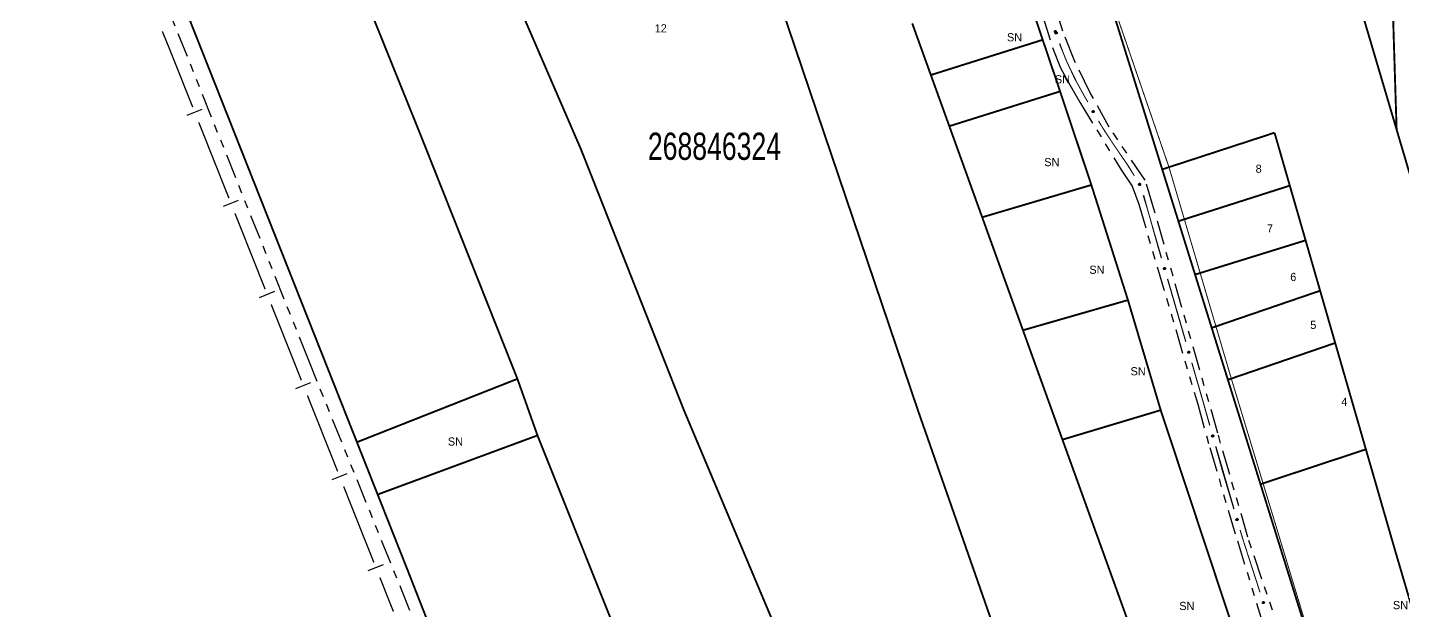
# Model space of a CAD drawing. Extents: x 205807 to 207855, y 4874692 to 4876446.
# Drawn here: x 205819.7 to 206072.4, y 4875767.8 to 4875874.9 of the extents above; entities that cross this region are included whole.
import ezdxf
from ezdxf.enums import TextEntityAlignment as Align

# ---------------------------------------------------------------- set-up
doc = ezdxf.new("R2010")
doc.units = 0
doc.header["$LTSCALE"] = 1.5
doc.header["$MEASUREMENT"] = 0
doc.linetypes.add('TRACO_25', pattern=[8, 3, -1, 1, -1, 1, -1])
for name, color, linetype in [('CD_MALHA_LOTES', 7, 'CONTINUOUS'), ('CD_TXT_QUADRA', 7, 'CONTINUOUS'), ('LM-LIM-SETORES-BAIRROS', 250, 'CONTINUOUS'), ('RU-QUADRA', 210, 'CONTINUOUS'), ('SV-EIXO-RUA-N-PAV', 6, 'CONTINUOUS'), ('SV-RUA-NAO-PAV', 7, 'CONTINUOUS'), ('Th_NmrPort', 1, 'CONTINUOUS')]:
    doc.layers.add(name, color=color, linetype=linetype)
doc.styles.add('ARIAL', font='ARIAL.SHX')

msp = doc.modelspace()

# ---------------------------------------------------------------- linework, layer by layer
at = {"layer": 'CD_MALHA_LOTES', "linetype": 'Continuous', "const_width": 0.35, "flags": 128}
for points in [[(206071.281325, 4875856.179932), (206069.075104, 4875926.826557), (206067.886284, 4875964.301514), (206066.731964, 4876001.857556)], [(206071.281325, 4875856.179932), (206062.608129, 4875885.503664), (206035.181109, 4875973.474547), (206027.219439, 4876000.175144)], [(206012.398436, 4875721.467719), (205983.371201, 4875804.459051), (205931.208709, 4875958.473066), (205917.988426, 4875992.828644)], [(205909.717559, 4875810.388432), (205891.914159, 4875855.217713), (205860.39733, 4875933.328125), (205844.022755, 4875973.819538)], [(205880.229971, 4875798.756147), (205823.939853, 4875940.839255)], [(206008.610642, 4875911.636309), (206028.210965, 4875848.867906)], [(205956.87251, 4875765.318564), (205940.279032, 4875804.724089), (205921.426101, 4875852.491067), (205906.320409, 4875887.385103)], [(206003.149358, 4875881.830597), (206006.245617, 4875872.66484)], [(205985.69391, 4875866.201252), (205982.268417, 4875875.688842)], [(205985.69391, 4875866.201252), (206006.245617, 4875872.66484)], [(206006.245617, 4875872.66484), (206009.445305, 4875863.192901)], [(205989.086883, 4875856.803735), (205985.69391, 4875866.201252)], [(205989.086883, 4875856.803735), (206009.445305, 4875863.192901)], [(206009.445305, 4875863.192901), (206015.183317, 4875846.004166)], [(205995.128142, 4875840.071256), (205989.086883, 4875856.803735)], [(206028.210965, 4875848.867906), (206048.847928, 4875855.600595)], [(206048.847928, 4875855.600595), (206051.654201, 4875845.879911)], [(206083.109043, 4875816.190887), (206071.281325, 4875856.179932)], [(206028.210965, 4875848.867906), (206031.184211, 4875839.346334)], [(205995.128142, 4875840.071256), (206015.183317, 4875846.004166)], [(206015.183317, 4875846.004166), (206021.913022, 4875824.860193)], [(206031.184211, 4875839.346334), (206051.654201, 4875845.879911)], [(206051.654201, 4875845.879911), (206054.555016, 4875835.831738)], [(206002.620834, 4875819.318746), (205995.128142, 4875840.071256)], [(206031.184211, 4875839.346334), (206034.246054, 4875829.541037)], [(206034.246054, 4875829.541037), (206054.555016, 4875835.831738)], [(206054.555016, 4875835.831738), (206057.226976, 4875826.5763)], [(206034.246054, 4875829.541037), (206037.301479, 4875819.75629)], [(206002.620834, 4875819.318746), (206021.913022, 4875824.860193)], [(206021.913022, 4875824.860193), (206027.930464, 4875804.642479)], [(206037.301479, 4875819.75629), (206057.226976, 4875826.5763)], [(206057.226976, 4875826.5763), (206059.997137, 4875816.980703)], [(206009.876305, 4875799.223267), (206002.620834, 4875819.318746)], [(206037.301479, 4875819.75629), (206040.278876, 4875810.221425)], [(206040.278876, 4875810.221425), (206059.997137, 4875816.980703)], [(206059.997137, 4875816.980703), (206065.63773, 4875797.442178)], [(205880.229971, 4875798.756147), (205909.717559, 4875810.388432)], [(205909.717559, 4875810.388432), (205913.406552, 4875800)], [(206040.278876, 4875810.221425), (206046.267919, 4875791.042012)], [(206009.876305, 4875799.223267), (206027.930464, 4875804.642479)], [(206027.930464, 4875804.642479), (206047.698231, 4875745.016636), (206051.923962, 4875730.834521)], [(205884.037205, 4875789.146228), (205913.406552, 4875800)], [(205913.406552, 4875800), (205931.530734, 4875754.652563)], [(206035.928885, 4875727.065428), (206009.876305, 4875799.223267)], [(205884.037205, 4875789.146228), (205880.229971, 4875798.756147)], [(206046.267919, 4875791.042012), (206065.63773, 4875797.442178)], [(206065.63773, 4875797.442178), (206070.754928, 4875779.716645), (206082.82803, 4875738.639739)], [(205907.837903, 4875728.570905), (205889.395401, 4875775.621489), (205884.037205, 4875789.146228)], [(206046.267919, 4875791.042012), (206064.114858, 4875733.888675)]]:
    msp.add_lwpolyline(points, dxfattribs=at)
at = {"layer": 'LM-LIM-SETORES-BAIRROS', "const_width": 0.25}
for points in [[(205844.466084, 4875874.216004), (205845.604472, 4875871.440383)], [(205845.604472, 4875871.440383), (205845.910204, 4875870.694947)], [(205845.910204, 4875870.694947), (205850.050388, 4875860.294404)], [(205851.15993, 4875857.507126), (205856.707642, 4875843.570738)], [(205857.817184, 4875840.783461), (205863.364895, 4875826.847073)], [(205864.474437, 4875824.059796), (205870.022149, 4875810.123408)], [(205871.131691, 4875807.336131), (205876.679402, 4875793.399743)], [(205877.788944, 4875790.612465), (205883.336655, 4875776.676078)], [(205884.446198, 4875773.8888), (205886.665282, 4875768.314245)], [(205886.665282, 4875768.314245), (205886.930874, 4875767.647053)]]:
    msp.add_lwpolyline(points, dxfattribs=at)
at = {"layer": 'LM-LIM-SETORES-BAIRROS'}
for points in [[(205849.026597, 4875858.81054), (205851.813874, 4875859.920082)], [(205855.68385, 4875842.086875), (205858.471128, 4875843.196417)], [(205862.341104, 4875825.36321), (205865.128381, 4875826.472752)], [(205868.998357, 4875808.639544), (205871.785635, 4875809.749087)], [(205875.655611, 4875791.915879), (205878.442888, 4875793.025422)], [(205882.312864, 4875775.192214), (205885.100142, 4875776.301756)]]:
    msp.add_lwpolyline(points, dxfattribs=at)
at = {"layer": 'RU-QUADRA', "linetype": 'Continuous', "const_width": 0.18, "flags": 128}
for points in [[(206088.728857, 4876002.794167), (206066.731964, 4876001.857556), (206027.219439, 4876000.175144), (206005.059177, 4875999.231577), (205981.624133, 4875998.058359), (205989.840646, 4875970.338151), (205995.887951, 4875949.936244), (206002.044025, 4875930.511691), (206005.061362, 4875920.990946), (206008.078698, 4875911.470202), (206029.45576, 4875849.256611), (206032.278039, 4875839.687897), (206035.184416, 4875829.834054), (206038.084702, 4875820.000863), (206040.91092, 4875810.41879), (206046.741156, 4875791.189787), (206064.114858, 4875733.888675)], [(205823.939853, 4875940.839255), (205880.229971, 4875798.756147), (205884.037205, 4875789.146228), (205889.395401, 4875775.621489), (205907.837903, 4875728.570905)], [(206047.698231, 4875745.016636), (206027.930464, 4875804.642479), (206021.913022, 4875824.860193), (206015.183317, 4875846.004166), (206014.067373, 4875849.510338), (206009.445305, 4875863.192901), (206006.245617, 4875872.66484), (206003.149358, 4875881.830597)]]:
    msp.add_lwpolyline(points, dxfattribs=at)
at = {"layer": 'SV-EIXO-RUA-N-PAV'}
for points in [[(206008.507453, 4875874.012791), (206008.463797, 4875874.034842), (206008.430787, 4875874.06272), (206008.409947, 4875874.093897), (206008.398714, 4875874.126248), (206008.390951, 4875874.16064), (206008.390774, 4875874.197041), (206008.399527, 4875874.237485), (206008.421339, 4875874.281433), (206008.452121, 4875874.313372), (206008.481593, 4875874.335439), (206008.514653, 4875874.349093), (206008.548189, 4875874.356075), (206008.586006, 4875874.355009), (206008.626906, 4875874.345738), (206008.670566, 4875874.322736), (206008.702741, 4875874.295182), (206008.722107, 4875874.264498), (206008.735624, 4875874.231174), (206008.743129, 4875874.195968), (206008.743097, 4875874.160235), (206008.733689, 4875874.119072), (206008.710414, 4875874.076281), (206008.683299, 4875874.043876), (206008.652895, 4875874.024085), (206008.619788, 4875874.011516), (206008.585388, 4875874.00331), (206008.548805, 4875874.001608), (206008.507453, 4875874.012791)], [(206008.66773, 4875873.743932), (206008.623903, 4875873.765638), (206008.590674, 4875873.793256), (206008.569589, 4875873.824268), (206008.558103, 4875873.85653), (206008.550069, 4875873.89086), (206008.549606, 4875873.927258), (206008.55804, 4875873.96777), (206008.579506, 4875874.011888), (206008.610035, 4875874.044068), (206008.639333, 4875874.066366), (206008.672285, 4875874.08028), (206008.705765, 4875874.087526), (206008.743589, 4875874.086757), (206008.784561, 4875874.077809), (206008.8284, 4875874.05515), (206008.860791, 4875874.027851), (206008.880398, 4875873.997319), (206008.894177, 4875873.964103), (206008.901958, 4875873.928957), (206008.902207, 4875873.893226), (206008.893124, 4875873.85199), (206008.870186, 4875873.809016), (206008.843327, 4875873.776399), (206008.813079, 4875873.756369), (206008.780072, 4875873.74354), (206008.745738, 4875873.735064), (206008.709169, 4875873.733075), (206008.66773, 4875873.743932)], [(206015.491762, 4875859.289994), (206015.444417, 4875859.302264), (206015.406236, 4875859.32249), (206015.379247, 4875859.348526), (206015.361396, 4875859.377752), (206015.346501, 4875859.409708), (206015.338593, 4875859.44524), (206015.338551, 4875859.48662), (206015.350525, 4875859.5342), (206015.373816, 4875859.571951), (206015.397926, 4875859.599777), (206015.427329, 4875859.620145), (206015.458615, 4875859.634094), (206015.495795, 4875859.641089), (206015.537731, 4875859.640722), (206015.585282, 4875859.627523), (206015.622578, 4875859.607437), (206015.648022, 4875859.581568), (206015.668312, 4875859.551879), (206015.683127, 4875859.519072), (206015.690689, 4875859.484148), (206015.690244, 4875859.441926), (206015.676595, 4875859.395166), (206015.656986, 4875859.357739), (206015.631482, 4875859.331938), (206015.601802, 4875859.312621), (206015.569932, 4875859.297292), (206015.534546, 4875859.287855), (206015.491762, 4875859.289994)], [(206015.509015, 4875859.321487), (206015.461602, 4875859.33349), (206015.423308, 4875859.353501), (206015.396172, 4875859.379384), (206015.378157, 4875859.408509), (206015.363083, 4875859.440381), (206015.354974, 4875859.475868), (206015.354699, 4875859.517247), (206015.366406, 4875859.564893), (206015.389484, 4875859.602775), (206015.413436, 4875859.630736), (206015.442724, 4875859.65127), (206015.473931, 4875859.665395), (206015.511072, 4875859.672598), (206015.553009, 4875859.672468), (206015.600633, 4875859.659537), (206015.638042, 4875859.639661), (206015.663631, 4875859.613936), (206015.684088, 4875859.584361), (206015.699087, 4875859.551638), (206015.706846, 4875859.516758), (206015.706639, 4875859.474534), (206015.693253, 4875859.427697), (206015.673855, 4875859.390161), (206015.648496, 4875859.364217), (206015.618926, 4875859.344733), (206015.587143, 4875859.329224), (206015.55181, 4875859.319588), (206015.509015, 4875859.321487)], [(206024.041589, 4875845.959583), (206023.993721, 4875845.969619), (206023.954634, 4875845.988032), (206023.926453, 4875846.012773), (206023.907251, 4875846.04113), (206023.890874, 4875846.072352), (206023.881307, 4875846.107474), (206023.879324, 4875846.148807), (206023.889054, 4875846.196895), (206023.910549, 4875846.235697), (206023.933326, 4875846.264623), (206023.961742, 4875846.286349), (206023.99234, 4875846.30175), (206024.029151, 4875846.310481), (206024.071057, 4875846.312081), (206024.119175, 4875846.301127), (206024.157372, 4875846.282812), (206024.184002, 4875846.258166), (206024.205662, 4875846.22946), (206024.221999, 4875846.197384), (206024.231191, 4875846.162854), (206024.232727, 4875846.120658), (206024.221286, 4875846.073308), (206024.203454, 4875846.035003), (206024.179188, 4875846.008034), (206024.150447, 4875845.987346), (206024.119331, 4875845.970539), (206024.084426, 4875845.959453), (206024.041589, 4875845.959583)], [(206024.039086, 4875845.907671), (206023.991439, 4875845.918708), (206023.952746, 4875845.937938), (206023.92509, 4875845.963265), (206023.906488, 4875845.992018), (206023.890769, 4875846.023577), (206023.881942, 4875846.058892), (206023.880826, 4875846.100257), (206023.891563, 4875846.148131), (206023.913867, 4875846.186473), (206023.937247, 4875846.214915), (206023.966112, 4875846.236039), (206023.997026, 4875846.250795), (206024.034012, 4875846.258752), (206024.075943, 4875846.259473), (206024.123821, 4875846.247512), (206024.161625, 4875846.228399), (206024.187731, 4875846.2032), (206024.208784, 4875846.174046), (206024.224445, 4875846.141634), (206024.232911, 4875846.106919), (206024.233561, 4875846.064699), (206024.221129, 4875846.017601), (206024.202497, 4875845.979678), (206024.177671, 4875845.953224), (206024.148502, 4875845.933144), (206024.11704, 4875845.916993), (206024.081911, 4875845.906642), (206024.039086, 4875845.907671)], [(206028.543004, 4875830.467778), (206028.499784, 4875830.49067), (206028.467319, 4875830.519182), (206028.447086, 4875830.550756), (206028.436482, 4875830.583319), (206028.429386, 4875830.617854), (206028.429913, 4875830.654252), (206028.439447, 4875830.694519), (206028.462106, 4875830.738036), (206028.4935, 4875830.769374), (206028.523393, 4875830.790866), (206028.556712, 4875830.803878), (206028.590376, 4875830.81021), (206028.628166, 4875830.808412), (206028.668879, 4875830.798352), (206028.712086, 4875830.774508), (206028.743722, 4875830.746337), (206028.76249, 4875830.715284), (206028.775359, 4875830.681705), (206028.782181, 4875830.64636), (206028.781458, 4875830.610635), (206028.771255, 4875830.569662), (206028.747156, 4875830.527328), (206028.71942, 4875830.495454), (206028.688638, 4875830.476255), (206028.655294, 4875830.464329), (206028.620742, 4875830.456791), (206028.584132, 4875830.455798), (206028.543004, 4875830.467778)], [(206028.591546, 4875830.496488), (206028.548361, 4875830.519445), (206028.515939, 4875830.548007), (206028.495755, 4875830.579612), (206028.4852, 4875830.612191), (206028.478157, 4875830.646737), (206028.47874, 4875830.683133), (206028.488335, 4875830.723386), (206028.51106, 4875830.766869), (206028.542501, 4875830.798159), (206028.572428, 4875830.819605), (206028.605766, 4875830.832567), (206028.63944, 4875830.838847), (206028.677227, 4875830.836991), (206028.717924, 4875830.826869), (206028.761095, 4875830.80296), (206028.792688, 4875830.774741), (206028.811409, 4875830.743658), (206028.824227, 4875830.71006), (206028.830995, 4875830.674705), (206028.830217, 4875830.638981), (206028.819952, 4875830.598023), (206028.795789, 4875830.555727), (206028.768004, 4875830.523895), (206028.737192, 4875830.504743), (206028.70383, 4875830.492868), (206028.669267, 4875830.485382), (206028.632656, 4875830.484445), (206028.591546, 4875830.496488)], [(206033.014406, 4875815.105542), (206032.971237, 4875815.128531), (206032.938837, 4875815.157117), (206032.918675, 4875815.188736), (206032.908145, 4875815.221323), (206032.901127, 4875815.255875), (206032.901736, 4875815.292271), (206032.911361, 4875815.332517), (206032.934118, 4875815.375983), (206032.965583, 4875815.407249), (206032.995525, 4875815.428674), (206033.028873, 4875815.44161), (206033.062552, 4875815.447866), (206033.100337, 4875815.445982), (206033.141027, 4875815.43583), (206033.18418, 4875815.411889), (206033.215752, 4875815.383647), (206033.23445, 4875815.352551), (206033.247244, 4875815.318943), (206033.253986, 4875815.283583), (206033.253181, 4875815.247859), (206033.242886, 4875815.206909), (206033.218692, 4875815.164631), (206033.190883, 4875815.13282), (206033.160058, 4875815.11369), (206033.126687, 4875815.101839), (206033.092118, 4875815.094379), (206033.055506, 4875815.093469), (206033.014406, 4875815.105542)], [(206033.047808, 4875815.129988), (206033.004702, 4875815.153094), (206032.972379, 4875815.181767), (206032.952303, 4875815.213441), (206032.941861, 4875815.246057), (206032.934937, 4875815.280627), (206032.935645, 4875815.317021), (206032.945379, 4875815.357241), (206032.968254, 4875815.400645), (206032.999803, 4875815.431826), (206033.029803, 4875815.45317), (206033.063185, 4875815.466016), (206033.096881, 4875815.47218), (206033.134661, 4875815.470194), (206033.175323, 4875815.459932), (206033.218411, 4875815.435874), (206033.249907, 4875815.407547), (206033.26852, 4875815.3764), (206033.281223, 4875815.342758), (206033.287869, 4875815.30738), (206033.286968, 4875815.271658), (206033.276562, 4875815.230736), (206033.252253, 4875815.188523), (206033.224359, 4875815.156788), (206033.193482, 4875815.137741), (206033.160079, 4875815.125981), (206033.12549, 4875815.118615), (206033.088876, 4875815.117803), (206033.047808, 4875815.129988)], [(206037.406512, 4875799.721387), (206037.363554, 4875799.744767), (206037.331415, 4875799.773646), (206037.311542, 4875799.805448), (206037.301308, 4875799.838129), (206037.294604, 4875799.872743), (206037.295545, 4875799.909132), (206037.305535, 4875799.949288), (206037.328687, 4875799.992546), (206037.360434, 4875800.023525), (206037.39057, 4875800.044676), (206037.424033, 4875800.05731), (206037.457768, 4875800.063259), (206037.495535, 4875800.061032), (206037.536131, 4875800.05051), (206037.579064, 4875800.026178), (206037.610378, 4875799.99765), (206037.628793, 4875799.966385), (206037.64128, 4875799.932663), (206037.647701, 4875799.897243), (206037.646572, 4875799.861528), (206037.635905, 4875799.820673), (206037.611327, 4875799.778616), (206037.58323, 4875799.747059), (206037.552232, 4875799.72821), (206037.518755, 4875799.716664), (206037.48412, 4875799.709518), (206037.447501, 4875799.70894), (206037.406512, 4875799.721387)], [(206037.456887, 4875799.74948), (206037.413781, 4875799.772586), (206037.381458, 4875799.801259), (206037.361382, 4875799.832934), (206037.35094, 4875799.865549), (206037.344015, 4875799.900119), (206037.344724, 4875799.936514), (206037.354457, 4875799.976733), (206037.377332, 4875800.020137), (206037.408881, 4875800.051318), (206037.438881, 4875800.072662), (206037.472264, 4875800.085508), (206037.50596, 4875800.091672), (206037.54374, 4875800.089686), (206037.584402, 4875800.079424), (206037.62749, 4875800.055366), (206037.658986, 4875800.027039), (206037.677599, 4875799.995892), (206037.690302, 4875799.96225), (206037.696948, 4875799.926872), (206037.696047, 4875799.89115), (206037.685641, 4875799.850228), (206037.661332, 4875799.808015), (206037.633438, 4875799.77628), (206037.602561, 4875799.757234), (206037.569158, 4875799.745474), (206037.534569, 4875799.738107), (206037.497955, 4875799.737296), (206037.456887, 4875799.74948)], [(206041.880748, 4875784.358294), (206041.837374, 4875784.380893), (206041.804717, 4875784.409185), (206041.784272, 4875784.440621), (206041.773448, 4875784.473112), (206041.766118, 4875784.507599), (206041.7664, 4875784.543999), (206041.775661, 4875784.58433), (206041.798025, 4875784.627999), (206041.829207, 4875784.659548), (206041.858954, 4875784.681242), (206041.892184, 4875784.694479), (206041.925805, 4875784.701038), (206041.963606, 4875784.699495), (206042.004386, 4875784.689711), (206042.047753, 4875784.66616), (206042.079578, 4875784.638203), (206042.098556, 4875784.607277), (206042.111652, 4875784.573786), (206042.118713, 4875784.538488), (206042.118231, 4875784.502759), (206042.108305, 4875784.461718), (206042.084493, 4875784.419222), (206042.056973, 4875784.387162), (206042.026321, 4875784.367755), (206041.993059, 4875784.355604), (206041.958558, 4875784.347832), (206041.921956, 4875784.346592), (206041.880748, 4875784.358294)], [(206041.916017, 4875784.383025), (206041.872834, 4875784.405986), (206041.840414, 4875784.43455), (206041.820232, 4875784.466156), (206041.80968, 4875784.498736), (206041.802638, 4875784.533282), (206041.803224, 4875784.569679), (206041.812822, 4875784.609931), (206041.83555, 4875784.653412), (206041.866994, 4875784.6847), (206041.896921, 4875784.706144), (206041.93026, 4875784.719103), (206041.963935, 4875784.725381), (206042.001722, 4875784.723523), (206042.042419, 4875784.713398), (206042.085587, 4875784.689486), (206042.117178, 4875784.661264), (206042.135897, 4875784.630181), (206042.148713, 4875784.596582), (206042.155479, 4875784.561226), (206042.154698, 4875784.525502), (206042.14443, 4875784.484545), (206042.120264, 4875784.44225), (206042.092477, 4875784.41042), (206042.061664, 4875784.39127), (206042.028301, 4875784.379398), (206041.993737, 4875784.371914), (206041.957126, 4875784.370979), (206041.916017, 4875784.383025)], [(206046.726668, 4875769.107958), (206046.682826, 4875769.129635), (206046.649579, 4875769.157231), (206046.628473, 4875769.188228), (206046.616965, 4875769.220483), (206046.608908, 4875769.254807), (206046.60842, 4875769.291205), (206046.616827, 4875769.331722), (206046.638264, 4875769.375855), (206046.668771, 4875769.408056), (206046.698054, 4875769.430373), (206046.730996, 4875769.44431), (206046.764472, 4875769.451578), (206046.802296, 4875769.450834), (206046.843274, 4875769.441913), (206046.887129, 4875769.419284), (206046.919538, 4875769.392007), (206046.939165, 4875769.361489), (206046.952966, 4875769.328282), (206046.960772, 4875769.293141), (206046.961044, 4875769.257409), (206046.951989, 4875769.216168), (206046.92908, 4875769.173179), (206046.902243, 4875769.140544), (206046.872008, 4875769.120493), (206046.83901, 4875769.107642), (206046.804682, 4875769.099143), (206046.768114, 4875769.097129), (206046.726668, 4875769.107958)], [(206046.740606, 4875769.125577), (206046.696744, 4875769.147213), (206046.66347, 4875769.174777), (206046.642336, 4875769.205754), (206046.630797, 4875769.237998), (206046.622708, 4875769.272315), (206046.622186, 4875769.308712), (206046.630554, 4875769.349238), (206046.651949, 4875769.39339), (206046.682426, 4875769.42562), (206046.711688, 4875769.447965), (206046.744617, 4875769.461933), (206046.778085, 4875769.469232), (206046.815911, 4875769.468524), (206046.856897, 4875769.459643), (206046.900773, 4875769.437055), (206046.933208, 4875769.409808), (206046.952864, 4875769.379308), (206046.966696, 4875769.346115), (206046.974535, 4875769.310981), (206046.974841, 4875769.27525), (206046.965824, 4875769.233999), (206046.942957, 4875769.190989), (206046.91615, 4875769.158329), (206046.885935, 4875769.13825), (206046.852949, 4875769.125367), (206046.818628, 4875769.116835), (206046.782063, 4875769.114787), (206046.740606, 4875769.125577)]]:
    msp.add_lwpolyline(points, close=True, dxfattribs=at)
for points in [[(206008.463797, 4875874.034842), (206008.390774, 4875874.197041)], [(206008.430787, 4875874.06272), (206008.390951, 4875874.16064)], [(206008.444911, 4875874.050653), (206008.39445, 4875874.170687)], [(206008.484161, 4875874.025768), (206008.397763, 4875874.210331)], [(206008.507453, 4875874.012791), (206008.399527, 4875874.237485)], [(206008.529594, 4875874.008539), (206008.413282, 4875874.256658)], [(206008.548805, 4875874.001608), (206008.421339, 4875874.281433)], [(206008.565818, 4875874.007015), (206008.437679, 4875874.292896)], [(206008.585388, 4875874.00331), (206008.452121, 4875874.313372)], [(206008.600411, 4875874.0107), (206008.466642, 4875874.319125)], [(206008.619788, 4875874.011516), (206008.481593, 4875874.335439)], [(206008.635977, 4875874.020408), (206008.501142, 4875874.341369)], [(206008.652895, 4875874.024085), (206008.514653, 4875874.349093)], [(206008.667794, 4875874.037522), (206008.532802, 4875874.349854)], [(206008.683299, 4875874.043876), (206008.548189, 4875874.356075)], [(206008.623903, 4875873.765638), (206008.549606, 4875873.927258)], [(206008.590674, 4875873.793256), (206008.550069, 4875873.89086)], [(206008.604893, 4875873.7813), (206008.553489, 4875873.900934)], [(206008.644338, 4875873.756725), (206008.55649, 4875873.940603)], [(206008.66773, 4875873.743932), (206008.55804, 4875873.96777)], [(206008.697164, 4875874.062449), (206008.569512, 4875874.351342)], [(206008.689904, 4875873.739855), (206008.571644, 4875873.98705)], [(206008.709169, 4875873.733075), (206008.579506, 4875874.011888)], [(206008.710414, 4875874.076281), (206008.586006, 4875874.355009)], [(206008.726139, 4875873.738615), (206008.595756, 4875874.023479)], [(206008.719444, 4875874.100884), (206008.607854, 4875874.347621)], [(206008.745738, 4875873.735064), (206008.610035, 4875874.044068)], [(206008.760702, 4875873.742572), (206008.624511, 4875874.049935)], [(206008.733689, 4875874.119072), (206008.626906, 4875874.345738)], [(206008.780072, 4875873.74354), (206008.639333, 4875874.066366)], [(206008.734476, 4875874.144198), (206008.651498, 4875874.326972)], [(206008.796191, 4875873.75256), (206008.658835, 4875874.07245)], [(206008.743097, 4875874.160235), (206008.670566, 4875874.322736)], [(206008.813079, 4875873.756369), (206008.672285, 4875874.08028)], [(206008.741209, 4875874.182053), (206008.689038, 4875874.302982)], [(206008.827872, 4875873.769924), (206008.690427, 4875874.081184)], [(206008.743129, 4875874.195968), (206008.702741, 4875874.295182)], [(206008.843327, 4875873.776399), (206008.705765, 4875874.087526)], [(206008.857045, 4875873.795081), (206008.727125, 4875874.082961)], [(206008.870186, 4875873.809016), (206008.743589, 4875874.086757)], [(206008.879022, 4875873.833689), (206008.765495, 4875874.079542)], [(206008.893124, 4875873.85199), (206008.784561, 4875874.077809)], [(206008.893713, 4875873.877121), (206008.809299, 4875874.059237)], [(206008.902207, 4875873.893226), (206008.8284, 4875874.05515)], [(206008.900148, 4875873.915028), (206008.847027, 4875874.035543)], [(206008.901958, 4875873.928957), (206008.860791, 4875874.027851)], [(206015.491762, 4875859.289994), (206015.338551, 4875859.48662)], [(206015.444417, 4875859.302264), (206015.338593, 4875859.44524)], [(206015.466245, 4875859.297725), (206015.342597, 4875859.459712)], [(206015.406236, 4875859.32249), (206015.346501, 4875859.409708)], [(206015.422602, 4875859.3137), (206015.347785, 4875859.420269)], [(206015.5143, 4875859.290545), (206015.347917, 4875859.508278)], [(206015.534546, 4875859.287855), (206015.350525, 4875859.5342)], [(206015.509015, 4875859.321487), (206015.354699, 4875859.517247)], [(206015.461602, 4875859.33349), (206015.354974, 4875859.475868)], [(206015.483454, 4875859.329074), (206015.358897, 4875859.490362)], [(206015.423308, 4875859.353501), (206015.363083, 4875859.440381)], [(206015.53155, 4875859.322165), (206015.363943, 4875859.538958)], [(206015.550021, 4875859.296754), (206015.364056, 4875859.548874)], [(206015.439723, 4875859.344803), (206015.364307, 4875859.450949)], [(206015.55181, 4875859.319588), (206015.366406, 4875859.564893)], [(206015.569932, 4875859.297292), (206015.373816, 4875859.571951)], [(206015.567235, 4875859.328574), (206015.379854, 4875859.579643)], [(206015.583041, 4875859.307706), (206015.386783, 4875859.580658)], [(206015.587143, 4875859.329224), (206015.389484, 4875859.602775)], [(206015.601802, 4875859.312621), (206015.397926, 4875859.599777)], [(206015.600193, 4875859.339712), (206015.402401, 4875859.611555)], [(206015.618926, 4875859.344733), (206015.413436, 4875859.630736)], [(206015.615731, 4875859.324751), (206015.415768, 4875859.609726)], [(206015.631482, 4875859.331938), (206015.427329, 4875859.620145)], [(206015.632787, 4875859.356941), (206015.431222, 4875859.640785)], [(206015.648496, 4875859.364217), (206015.442724, 4875859.65127)], [(206015.643185, 4875859.348235), (206015.444901, 4875859.624745)], [(206015.656986, 4875859.357739), (206015.458615, 4875859.634094)], [(206015.660107, 4875859.380579), (206015.46027, 4875859.655969)], [(206015.673855, 4875859.390161), (206015.473931, 4875859.665395)], [(206015.666587, 4875859.378834), (206015.480457, 4875859.634001)], [(206015.683337, 4875859.411309), (206015.495774, 4875859.665424)], [(206015.676595, 4875859.395166), (206015.495795, 4875859.641089)], [(206015.693253, 4875859.427697), (206015.511072, 4875859.672598)], [(206015.68019, 4875859.421126), (206015.518714, 4875859.638513)], [(206015.696702, 4875859.453677), (206015.534005, 4875859.670152)], [(206015.690244, 4875859.441926), (206015.537731, 4875859.640722)], [(206015.706639, 4875859.474534), (206015.553009, 4875859.672468)], [(206015.685674, 4875859.466645), (206015.565749, 4875859.627611)], [(206015.701929, 4875859.499227), (206015.5811, 4875859.659515)], [(206015.690689, 4875859.484148), (206015.585282, 4875859.627523)], [(206015.706846, 4875859.516758), (206015.600633, 4875859.659537)], [(206015.684208, 4875859.505067), (206015.60753, 4875859.612147)], [(206015.683127, 4875859.519072), (206015.622578, 4875859.607437)], [(206015.700248, 4875859.537639), (206015.622967, 4875859.644286)], [(206015.699087, 4875859.551638), (206015.638042, 4875859.639661)], [(206024.041589, 4875845.959583), (206023.879324, 4875846.148807)], [(206024.039086, 4875845.907671), (206023.880826, 4875846.100257)], [(206023.993721, 4875845.969619), (206023.881307, 4875846.107474)], [(206023.991439, 4875845.918708), (206023.881942, 4875846.058892)], [(206024.015737, 4875845.966109), (206023.884629, 4875846.122118)], [(206024.013377, 4875845.914738), (206023.88557, 4875846.073463)], [(206024.064077, 4875845.961191), (206023.887664, 4875846.17088)], [(206024.084426, 4875845.959453), (206023.889054, 4875846.196895)], [(206024.061602, 4875845.908806), (206023.889628, 4875846.122151)], [(206023.952746, 4875845.937938), (206023.890769, 4875846.023577)], [(206023.954634, 4875845.988032), (206023.890874, 4875846.072352)], [(206024.081911, 4875845.906642), (206023.891563, 4875846.148131)], [(206023.971394, 4875845.980019), (206023.89166, 4875846.082962)], [(206023.969335, 4875845.929575), (206023.891778, 4875846.034168)], [(206024.099467, 4875845.969068), (206023.901882, 4875846.212188)], [(206024.09715, 4875845.915939), (206023.904709, 4875846.163151)], [(206024.119331, 4875845.970539), (206023.910549, 4875846.235697)], [(206024.11704, 4875845.916993), (206023.913867, 4875846.186473)], [(206024.131937, 4875845.981556), (206023.923093, 4875846.245004)], [(206024.129875, 4875845.927744), (206023.926604, 4875846.195515)], [(206024.150447, 4875845.987346), (206023.933326, 4875846.264623)], [(206024.148502, 4875845.933144), (206023.937247, 4875846.214915)], [(206024.163792, 4875846.000116), (206023.950683, 4875846.275399)], [(206024.162112, 4875845.945631), (206023.954825, 4875846.225324)], [(206024.179188, 4875846.008034), (206023.961742, 4875846.286349)], [(206024.177671, 4875845.953224), (206023.966112, 4875846.236039)], [(206024.190114, 4875846.024862), (206023.979079, 4875846.291768)], [(206024.188947, 4875845.969819), (206023.983559, 4875846.241094)], [(206024.203454, 4875846.035003), (206023.99234, 4875846.30175)], [(206024.202497, 4875845.979678), (206023.997026, 4875846.250795)], [(206024.212055, 4875846.056525), (206024.014162, 4875846.302681)], [(206024.211548, 4875846.001015), (206024.018863, 4875846.251268)], [(206024.221286, 4875846.073308), (206024.029151, 4875846.310481)], [(206024.221129, 4875846.017601), (206024.034012, 4875846.258752)], [(206024.22366, 4875846.099408), (206024.052165, 4875846.308983)], [(206024.22405, 4875846.043645), (206024.05699, 4875846.256771)], [(206024.232727, 4875846.120658), (206024.071057, 4875846.312081)], [(206024.233561, 4875846.064699), (206024.075943, 4875846.259473)], [(206024.227003, 4875846.145135), (206024.099659, 4875846.300298)], [(206024.228351, 4875846.089292), (206024.104291, 4875846.247093)], [(206024.231191, 4875846.162854), (206024.119175, 4875846.301127)], [(206024.232911, 4875846.106919), (206024.123821, 4875846.247512)], [(206024.223736, 4875846.183446), (206024.14212, 4875846.286811)], [(206024.22589, 4875846.127662), (206024.14646, 4875846.232717)], [(206024.221999, 4875846.197384), (206024.157372, 4875846.282812)], [(206024.224445, 4875846.141634), (206024.161625, 4875846.228399)], [(206028.467319, 4875830.519182), (206028.429386, 4875830.617854)], [(206028.499784, 4875830.49067), (206028.429913, 4875830.654252)], [(206028.481207, 4875830.506843), (206028.433078, 4875830.627832)], [(206028.519969, 4875830.481204), (206028.437158, 4875830.667405)], [(206028.543004, 4875830.467778), (206028.439447, 4875830.694519)], [(206028.565059, 4875830.463099), (206028.45357, 4875830.713422)], [(206028.584132, 4875830.455798), (206028.462106, 4875830.738036)], [(206028.515939, 4875830.548007), (206028.478157, 4875830.646737)], [(206028.601247, 4875830.460874), (206028.478665, 4875830.749181)], [(206028.548361, 4875830.519445), (206028.47874, 4875830.683133)], [(206028.529809, 4875830.535647), (206028.481864, 4875830.656709)], [(206028.568531, 4875830.509949), (206028.486004, 4875830.696275)], [(206028.591546, 4875830.496488), (206028.488335, 4875830.723386)], [(206028.620742, 4875830.456791), (206028.4935, 4875830.769374)], [(206028.613594, 4875830.491775), (206028.502487, 4875830.742268)], [(206028.635905, 4875830.463888), (206028.508129, 4875830.774845)], [(206028.632656, 4875830.484445), (206028.51106, 4875830.766869)], [(206028.655294, 4875830.464329), (206028.523393, 4875830.790866)], [(206028.649778, 4875830.489495), (206028.527636, 4875830.777989)], [(206028.669267, 4875830.485382), (206028.542501, 4875830.798159)], [(206028.671652, 4875830.472907), (206028.543054, 4875830.796417)], [(206028.688638, 4875830.476255), (206028.556712, 4875830.803878)], [(206028.68444, 4875830.492456), (206028.557139, 4875830.803607)], [(206028.70383, 4875830.492868), (206028.572428, 4875830.819605)], [(206028.703794, 4875830.489402), (206028.574871, 4875830.804288)], [(206028.71942, 4875830.495454), (206028.590376, 4875830.81021)], [(206028.720201, 4875830.50142), (206028.592096, 4875830.825126)], [(206028.737192, 4875830.504743), (206028.605766, 4875830.832567)], [(206028.733641, 4875830.513755), (206028.611604, 4875830.805065)], [(206028.752369, 4875830.517866), (206028.623926, 4875830.832948)], [(206028.747156, 4875830.527328), (206028.628166, 4875830.808412)], [(206028.768004, 4875830.523895), (206028.63944, 4875830.838847)], [(206028.756661, 4875830.551752), (206028.649867, 4875830.800603)], [(206028.782253, 4875830.542174), (206028.66066, 4875830.83367)], [(206028.771255, 4875830.569662), (206028.668879, 4875830.798352)], [(206028.795789, 4875830.555727), (206028.677227, 4875830.836991)], [(206028.772529, 4875830.594767), (206028.693103, 4875830.779113)], [(206028.805331, 4875830.580136), (206028.698916, 4875830.829149)], [(206028.781458, 4875830.610635), (206028.712086, 4875830.774508)], [(206028.819952, 4875830.598023), (206028.717924, 4875830.826869)], [(206028.779993, 4875830.632485), (206028.730172, 4875830.754401)], [(206028.821264, 4875830.623127), (206028.742119, 4875830.807594)], [(206028.782181, 4875830.64636), (206028.743722, 4875830.746337)], [(206028.830217, 4875830.638981), (206028.761095, 4875830.80296)], [(206028.828786, 4875830.660833), (206028.77915, 4875830.782825)], [(206028.830995, 4875830.674705), (206028.792688, 4875830.774741)], [(206032.938837, 4875815.157117), (206032.901127, 4875815.255875)], [(206032.971237, 4875815.128531), (206032.901736, 4875815.292271)], [(206032.952697, 4875815.144747), (206032.904842, 4875815.265844)], [(206032.9914, 4875815.11902), (206032.909011, 4875815.305407)], [(206033.014406, 4875815.105542), (206032.911361, 4875815.332517)], [(206033.036449, 4875815.100813), (206032.925527, 4875815.351388)], [(206033.055506, 4875815.093469), (206032.934118, 4875815.375983)], [(206032.972379, 4875815.181767), (206032.934937, 4875815.280627)], [(206033.004702, 4875815.153094), (206032.935645, 4875815.317021)], [(206032.986205, 4875815.16936), (206032.938678, 4875815.290586)], [(206033.024839, 4875815.143528), (206032.942955, 4875815.330138)], [(206033.047808, 4875815.129988), (206032.945379, 4875815.357241)], [(206033.072632, 4875815.098506), (206032.950702, 4875815.38709)], [(206033.069839, 4875815.1252), (206032.959596, 4875815.376074)], [(206033.092118, 4875815.094379), (206032.965583, 4875815.407249)], [(206033.088876, 4875815.117803), (206032.968254, 4875815.400645)], [(206033.107297, 4875815.101442), (206032.980225, 4875815.412687)], [(206033.106015, 4875815.122795), (206032.984867, 4875815.411708)], [(206033.126687, 4875815.101839), (206032.995525, 4875815.428674)], [(206033.12549, 4875815.118615), (206032.999803, 4875815.431826)], [(206033.140688, 4875815.125637), (206033.014459, 4875815.437225)], [(206033.143064, 4875815.11038), (206033.015198, 4875815.43418)], [(206033.160058, 4875815.11369), (206033.028873, 4875815.44161)], [(206033.160079, 4875815.125981), (206033.029803, 4875815.45317)], [(206033.175244, 4875815.126802), (206033.047033, 4875815.441979)], [(206033.176479, 4875815.134478), (206033.04949, 4875815.458623)], [(206033.190883, 4875815.13282), (206033.062552, 4875815.447866)], [(206033.193482, 4875815.137741), (206033.063185, 4875815.466016)], [(206033.208703, 4875815.150813), (206033.081347, 4875815.466335)], [(206033.205146, 4875815.151088), (206033.083768, 4875815.442673)], [(206033.224359, 4875815.156788), (206033.096881, 4875815.47218)], [(206033.218692, 4875815.164631), (206033.100337, 4875815.445982)], [(206033.238671, 4875815.175018), (206033.118083, 4875815.46693)], [(206033.228251, 4875815.189033), (206033.12202, 4875815.438124)], [(206033.252253, 4875815.188523), (206033.134661, 4875815.470194)], [(206033.242886, 4875815.206909), (206033.141027, 4875815.43583)], [(206033.261879, 4875815.212899), (206033.156323, 4875815.462278)], [(206033.244216, 4875815.232012), (206033.165207, 4875815.416537)], [(206033.276562, 4875815.230736), (206033.175323, 4875815.459932)], [(206033.253181, 4875815.247859), (206033.18418, 4875815.411889)], [(206033.27796, 4875815.255835), (206033.199451, 4875815.440574)], [(206033.251766, 4875815.269713), (206033.202221, 4875815.391742)], [(206033.253986, 4875815.283583), (206033.215752, 4875815.383647)], [(206033.286968, 4875815.271658), (206033.218411, 4875815.435874)], [(206033.285612, 4875815.293516), (206033.236397, 4875815.415678)], [(206033.287869, 4875815.30738), (206033.249907, 4875815.407547)], [(206037.331415, 4875799.773646), (206037.294604, 4875799.872743)], [(206037.363554, 4875799.744767), (206037.295545, 4875799.909132)], [(206037.345162, 4875799.761151), (206037.29841, 4875799.882678)], [(206037.38363, 4875799.735073), (206037.302938, 4875799.922202)], [(206037.406512, 4875799.721387), (206037.305535, 4875799.949288)], [(206037.428512, 4875799.716458), (206037.319872, 4875799.96803)], [(206037.447501, 4875799.70894), (206037.328687, 4875799.992546)], [(206037.381458, 4875799.801259), (206037.344015, 4875799.900119)], [(206037.413781, 4875799.772586), (206037.344724, 4875799.936514)], [(206037.464672, 4875799.713822), (206037.345371, 4875800.003502)], [(206037.395284, 4875799.788852), (206037.347757, 4875799.910078)], [(206037.433918, 4875799.76302), (206037.352034, 4875799.94963)], [(206037.456887, 4875799.74948), (206037.354457, 4875799.976733)], [(206037.48412, 4875799.709518), (206037.360434, 4875800.023525)], [(206037.478918, 4875799.744692), (206037.368674, 4875799.995566)], [(206037.499362, 4875799.716443), (206037.375125, 4875800.02883)], [(206037.497955, 4875799.737296), (206037.377332, 4875800.020137)], [(206037.518755, 4875799.716664), (206037.39057, 4875800.044676)], [(206037.515094, 4875799.742287), (206037.393946, 4875800.0312)], [(206037.534569, 4875799.738107), (206037.408881, 4875800.051318)], [(206037.53521, 4875799.725055), (206037.410292, 4875800.050004)], [(206037.549766, 4875799.745129), (206037.423538, 4875800.056717)], [(206037.552232, 4875799.72821), (206037.424033, 4875800.05731)], [(206037.569158, 4875799.745474), (206037.438881, 4875800.072662)], [(206037.567537, 4875799.741184), (206037.442197, 4875800.057513)], [(206037.58323, 4875799.747059), (206037.457768, 4875800.063259)], [(206037.585558, 4875799.75397), (206037.458569, 4875800.078115)], [(206037.602561, 4875799.757234), (206037.472264, 4875800.085508)], [(206037.597659, 4875799.765197), (206037.478936, 4875800.057873)], [(206037.617782, 4875799.770305), (206037.490426, 4875800.085827)], [(206037.611327, 4875799.778616), (206037.495535, 4875800.061032)], [(206037.633438, 4875799.77628), (206037.50596, 4875800.091672)], [(206037.621108, 4875799.80293), (206037.517146, 4875800.052977)], [(206037.64775, 4875799.79451), (206037.527162, 4875800.086422)], [(206037.635905, 4875799.820673), (206037.536131, 4875800.05051)], [(206037.661332, 4875799.808015), (206037.54374, 4875800.089686)], [(206037.637463, 4875799.845762), (206037.560135, 4875800.030998)], [(206037.670958, 4875799.832391), (206037.565402, 4875800.08177)], [(206037.646572, 4875799.861528), (206037.579064, 4875800.026178)], [(206037.685641, 4875799.850228), (206037.584402, 4875800.079424)], [(206037.645355, 4875799.883393), (206037.596921, 4875800.005867)], [(206037.687039, 4875799.875327), (206037.60853, 4875800.060066)], [(206037.647701, 4875799.897243), (206037.610378, 4875799.99765)], [(206037.696047, 4875799.89115), (206037.62749, 4875800.055366)], [(206037.694691, 4875799.913008), (206037.645476, 4875800.03517)], [(206037.696948, 4875799.926872), (206037.658986, 4875800.027039)], [(206041.804717, 4875784.409185), (206041.766118, 4875784.507599)], [(206041.837374, 4875784.380893), (206041.7664, 4875784.543999)], [(206041.818688, 4875784.39694), (206041.769743, 4875784.517601)], [(206041.857622, 4875784.371564), (206041.773555, 4875784.5572)], [(206041.880748, 4875784.358294), (206041.775661, 4875784.58433)], [(206041.902834, 4875784.353764), (206041.789656, 4875784.603328)], [(206041.921956, 4875784.346592), (206041.798025, 4875784.627999)], [(206041.840414, 4875784.43455), (206041.802638, 4875784.533282)], [(206041.872834, 4875784.405986), (206041.803224, 4875784.569679)], [(206041.854282, 4875784.422189), (206041.806347, 4875784.543254)], [(206041.893003, 4875784.396488), (206041.810489, 4875784.58282)], [(206041.916017, 4875784.383025), (206041.812822, 4875784.609931)], [(206041.939036, 4875784.351784), (206041.814509, 4875784.639256)], [(206041.938064, 4875784.378311), (206041.826975, 4875784.628812)], [(206041.958558, 4875784.347832), (206041.829207, 4875784.659548)], [(206041.957126, 4875784.370979), (206041.83555, 4875784.653412)], [(206041.973673, 4875784.355032), (206041.843799, 4875784.665118)], [(206041.974249, 4875784.376029), (206041.852127, 4875784.664531)], [(206041.993059, 4875784.355604), (206041.858954, 4875784.681242)], [(206041.993737, 4875784.371914), (206041.866994, 4875784.6847)], [(206042.009358, 4875784.364292), (206041.878577, 4875784.686925)], [(206042.008911, 4875784.378988), (206041.881632, 4875784.690147)], [(206042.026321, 4875784.367755), (206041.892184, 4875784.694479)], [(206042.028301, 4875784.379398), (206041.896921, 4875784.706144)], [(206042.041388, 4875784.381004), (206041.91034, 4875784.695011)], [(206042.044673, 4875784.387949), (206041.916591, 4875784.711664)], [(206042.056973, 4875784.387162), (206041.925805, 4875784.701038)], [(206042.061664, 4875784.39127), (206041.93026, 4875784.719103)], [(206042.07107, 4875784.405558), (206041.947067, 4875784.696037)], [(206042.076841, 4875784.404393), (206041.948421, 4875784.719484)], [(206042.084493, 4875784.419222), (206041.963606, 4875784.699495)], [(206042.092477, 4875784.41042), (206041.963935, 4875784.725381)], [(206042.106727, 4875784.428699), (206041.985155, 4875784.720202)], [(206042.093832, 4875784.44371), (206041.985359, 4875784.691833)], [(206042.120264, 4875784.44225), (206042.001722, 4875784.723523)], [(206042.108305, 4875784.461718), (206042.004386, 4875784.689711)], [(206042.129808, 4875784.466658), (206042.02341, 4875784.715679)], [(206042.109409, 4875784.486831), (206042.028739, 4875784.670636)], [(206042.14443, 4875784.484545), (206042.042419, 4875784.713398)], [(206042.118231, 4875784.502759), (206042.047753, 4875784.66616)], [(206042.116618, 4875784.524599), (206042.065974, 4875784.646175)], [(206042.145744, 4875784.509648), (206042.066612, 4875784.694121)], [(206042.118713, 4875784.538488), (206042.079578, 4875784.638203)], [(206042.154698, 4875784.525502), (206042.085587, 4875784.689486)], [(206042.153268, 4875784.547355), (206042.103642, 4875784.66935)], [(206042.155479, 4875784.561226), (206042.117178, 4875784.661264)], [(206046.682826, 4875769.129635), (206046.60842, 4875769.291205)], [(206046.649579, 4875769.157231), (206046.608908, 4875769.254807)], [(206046.663805, 4875769.145284), (206046.612321, 4875769.264884)], [(206046.703267, 4875769.120736), (206046.615295, 4875769.304555)], [(206046.726668, 4875769.107958), (206046.616827, 4875769.331722)], [(206046.696744, 4875769.147213), (206046.622186, 4875769.308712)], [(206046.66347, 4875769.174777), (206046.622708, 4875769.272315)], [(206046.677708, 4875769.162844), (206046.626111, 4875769.282395)], [(206046.717193, 4875769.138333), (206046.629048, 4875769.322068)], [(206046.748844, 4875769.103896), (206046.630418, 4875769.351012)], [(206046.740606, 4875769.125577), (206046.630554, 4875769.349238)], [(206046.768114, 4875769.097129), (206046.638264, 4875769.375855)], [(206046.762787, 4875769.121536), (206046.644127, 4875769.36854)], [(206046.782063, 4875769.114787), (206046.651949, 4875769.39339)], [(206046.78508, 4875769.102681), (206046.654505, 4875769.387457)], [(206046.799024, 4875769.120355), (206046.66818, 4875769.405008)], [(206046.804682, 4875769.099143), (206046.668771, 4875769.408056)], [(206046.818628, 4875769.116835), (206046.682426, 4875769.42562)], [(206046.819641, 4875769.106661), (206046.683243, 4875769.413933)], [(206046.83358, 4875769.124367), (206046.696892, 4875769.43151)], [(206046.83901, 4875769.107642), (206046.698054, 4875769.430373)], [(206046.852949, 4875769.125367), (206046.711688, 4875769.447965)], [(206046.855122, 4875769.116673), (206046.717552, 4875769.43647)], [(206046.872008, 4875769.120493), (206046.730996, 4875769.44431)], [(206046.869053, 4875769.134413), (206046.73118, 4875769.45408)], [(206046.885935, 4875769.13825), (206046.744617, 4875769.461933)], [(206046.886792, 4875769.134057), (206046.749138, 4875769.445225)], [(206046.900706, 4875769.151828), (206046.762757, 4875769.462865)], [(206046.902243, 4875769.140544), (206046.764472, 4875769.451578)], [(206046.91615, 4875769.158329), (206046.778085, 4875769.469232)], [(206046.915949, 4875769.159234), (206046.785834, 4875769.447027)], [(206046.929838, 4875769.177032), (206046.799452, 4875769.464701)], [(206046.92908, 4875769.173179), (206046.802296, 4875769.450834)], [(206046.942957, 4875769.190989), (206046.815911, 4875769.468524)], [(206046.9379, 4875769.197858), (206046.824207, 4875769.443634)], [(206046.951753, 4875769.215676), (206046.837828, 4875769.461345)], [(206046.951989, 4875769.216168), (206046.843274, 4875769.441913)], [(206046.965824, 4875769.233999), (206046.856897, 4875769.459643)], [(206046.952561, 4875769.241299), (206046.868025, 4875769.423358)], [(206046.966374, 4875769.259131), (206046.881665, 4875769.441111)], [(206046.961044, 4875769.257409), (206046.887129, 4875769.419284)], [(206046.974841, 4875769.27525), (206046.900773, 4875769.437055)], [(206046.958971, 4875769.279211), (206046.905769, 4875769.39969)], [(206046.972747, 4875769.297049), (206046.919431, 4875769.417478)], [(206046.960772, 4875769.293141), (206046.919538, 4875769.392007)], [(206046.974535, 4875769.310981), (206046.933208, 4875769.409808)]]:
    msp.add_lwpolyline(points, dxfattribs=at)
at = {"layer": 'SV-EIXO-RUA-N-PAV', "const_width": 0.18}
for points in [[(206009.495483, 4875871.5313), (206009.341226, 4875872.010599)], [(206010.446913, 4875869.137422), (206009.367118, 4875872.039369)], [(206009.683764, 4875871.071895), (206009.495483, 4875871.5313)], [(206010.707089, 4875868.574981), (206009.683764, 4875871.071895)], [(206010.829062, 4875868.318531), (206010.446913, 4875869.137422)], [(206010.839147, 4875868.303915), (206010.707089, 4875868.574981)], [(206012.089595, 4875865.617388), (206010.829062, 4875868.318531)], [(206012.54873, 4875864.794771), (206010.839147, 4875868.303915)], [(206012.098874, 4875865.600569), (206012.089595, 4875865.617388)], [(206013.966947, 4875862.214688), (206012.098874, 4875865.600569)], [(206012.59545, 4875864.710254), (206012.54873, 4875864.794771)], [(206014.530633, 4875861.20953), (206012.59545, 4875864.710254)], [(206014.033397, 4875862.099507), (206013.966947, 4875862.214688)], [(206014.53312, 4875861.233322), (206014.033397, 4875862.099507)], [(206016.692422, 4875857.403975), (206016.505999, 4875857.731353)], [(206017.486981, 4875856.113296), (206016.532009, 4875857.768579)], [(206017.032315, 4875856.881547), (206016.692422, 4875857.403975)], [(206019.309491, 4875853.381443), (206017.032315, 4875856.881547)], [(206017.536657, 4875856.039453), (206017.486981, 4875856.113296)], [(206021.828356, 4875849.6599), (206017.536657, 4875856.039453)], [(206019.77827, 4875852.703388), (206019.309491, 4875853.381443)], [(206022.023488, 4875849.45584), (206019.77827, 4875852.703388)], [(206021.994873, 4875849.396978), (206021.828356, 4875849.6599)], [(206023.064977, 4875847.70734), (206021.994873, 4875849.396978)], [(206022.050326, 4875849.41143), (206022.023488, 4875849.45584)], [(206023.084745, 4875847.699712), (206022.050326, 4875849.41143)], [(206025.407057, 4875841.857158), (206024.702177, 4875844.094386)], [(206025.415985, 4875841.871187), (206024.812731, 4875844.111842)], [(206025.589542, 4875841.228762), (206025.407057, 4875841.857158)], [(206025.599293, 4875841.216819), (206025.415985, 4875841.871187)], [(206028.099436, 4875832.585821), (206025.589542, 4875841.228762)], [(206027.499947, 4875834.431927), (206025.599293, 4875841.216819)], [(206027.767369, 4875833.516259), (206027.499947, 4875834.431927)], [(206028.04771, 4875832.556358), (206027.767369, 4875833.516259)], [(206031.328622, 4875821.322351), (206029.169073, 4875828.716756)], [(206032.56147, 4875817.220592), (206029.214945, 4875828.744513)], [(206031.411154, 4875821.037364), (206031.328622, 4875821.322351)], [(206032.523834, 4875817.195237), (206031.411154, 4875821.037364)], [(206035.714635, 4875806.177277), (206033.636514, 4875813.353109)], [(206036.971977, 4875801.840496), (206033.665167, 4875813.375877)], [(206035.857247, 4875805.667537), (206035.714635, 4875806.177277)], [(206036.934956, 4875801.815454), (206035.857247, 4875805.667537)], [(206039.300988, 4875793.358487), (206038.012665, 4875797.963371)], [(206041.424053, 4875786.472393), (206038.078331, 4875797.996547)], [(206039.363599, 4875793.149367), (206039.300988, 4875793.358487)], [(206041.37135, 4875786.443479), (206039.363599, 4875793.149367)], [(206042.935806, 4875781.218195), (206042.518636, 4875782.611543)], [(206043.007227, 4875781.019237), (206042.539294, 4875782.631008)], [(206043.103289, 4875780.698998), (206042.935806, 4875781.218195)], [(206043.106272, 4875780.713187), (206043.007227, 4875781.019237)], [(206046.173317, 4875771.181912), (206043.103289, 4875780.698998)], [(206046.185295, 4875771.199007), (206043.106272, 4875780.713187)]]:
    msp.add_lwpolyline(points, dxfattribs=at)
at = {"layer": 'SV-RUA-NAO-PAV', "linetype": 'TRACO_25'}
for points in [[(205975.063632, 4876001.78693, 4.774511), (205989.647452, 4875948.243502, 6.088697), (205992.489597, 4875937.233445, 6.119802), (205992.995027, 4875931.964546, 6.166459), (205993.370509, 4875926.014757, 6.088697), (205993.867263, 4875920.505396, 6.080921), (205994.518511, 4875915.869224, 6.080921), (205995.594209, 4875911.343594, 6.080921), (206008.093667, 4875871.058628, 6.547495), (206009.492249, 4875867.525765, 6.563048), (206011.220012, 4875864.376385, 6.656363), (206013.051786, 4875861.218574, 6.671916), (206020.675515, 4875848.778544, 6.944084), (206022.707846, 4875845.796298, 7.107385), (206023.898877, 4875842.448643, 7.301791), (206034.727756, 4875805.729691, 7.892786), (206036.938198, 4875797.760431, 7.970549), (206042.01995, 4875780.624807, 8.102745), (206053.226229, 4875744.361296, 8.452676)], [(206061.855651, 4875728.117406, 8.048311), (206043.950497, 4875781.306538, 8.312703), (206038.410136, 4875800.424081, 8.157179), (206026.618043, 4875841.828547, 7.527303), (206025.071607, 4875846.861097, 7.379554), (206018.488677, 4875856.603412, 6.920755), (206014.929566, 4875863.062917, 6.734125), (206012.049148, 4875868.97459, 6.671916), (206009.967236, 4875874.257788, 6.633034), (205998.495909, 4875910.177643, 6.096473), (205997.1759, 4875916.051031, 6.283103), (205996.488094, 4875921.921899, 6.290879), (205996.121937, 4875928.344629, 6.259774), (205995.916191, 4875934.894984, 6.189788), (205988.353979, 4875963.600382, 5.684332), (205979.778452, 4875996.245954, 4.898931), (205978.320225, 4876002.062068, 4.774511)], [(205819.690341, 4875943.66199, 5.178876), (205825.0766, 4875929.531366, 5.451045), (205871.185069, 4875814.125487, 6.679692), (205888.23305, 4875772.058749, 6.76523), (205898.778967, 4875745.754445, 7.021846), (205900.00613, 4875741.01978, 7.068504), (205901.144502, 4875736.012905, 7.091833), (205901.719443, 4875729.845874, 7.13849), (205902.238523, 4875723.735181, 7.154043), (205902.046855, 4875718.156415, 7.154043), (205901.189785, 4875712.155422, 7.154043), (205894.136442, 4875691.059879, 7.348449)]]:
    msp.add_polyline3d(points, dxfattribs=at)

# ---------------------------------------------------------------- texts
at = {"layer": 'CD_TXT_QUADRA', "style": 'ARIAL', "width": 0.7}
msp.add_text('268846324', height=5, dxfattribs=at).set_placement((205933.692493, 4875850.617086))
at = {"layer": 'Th_NmrPort', "color": 1}
for s, p in [('12', (205934.946213, 4875874.777173)), ('SN', (205999.679607, 4875873.133564)), ('SN', (206008.473247, 4875865.410949)), ('SN', (206006.534412, 4875850.20477)), ('8', (206045.375711, 4875848.995202)), ('7', (206047.459934, 4875838.03201)), ('SN', (206014.820703, 4875830.434694)), ('6', (206051.737189, 4875829.115583)), ('5', (206055.418054, 4875820.298553)), ('SN', (206022.387775, 4875811.783679)), ('4', (206061.112388, 4875806.174934)), ('SN', (205896.934987, 4875798.879761)), ('SN', (206031.34139, 4875768.682171)), ('SN', (206070.599017, 4875768.832027))]:
    msp.add_text(s, height=1.5, dxfattribs=at).set_placement(p, align=Align.MIDDLE_LEFT)

doc.saveas('drawing.dxf')
